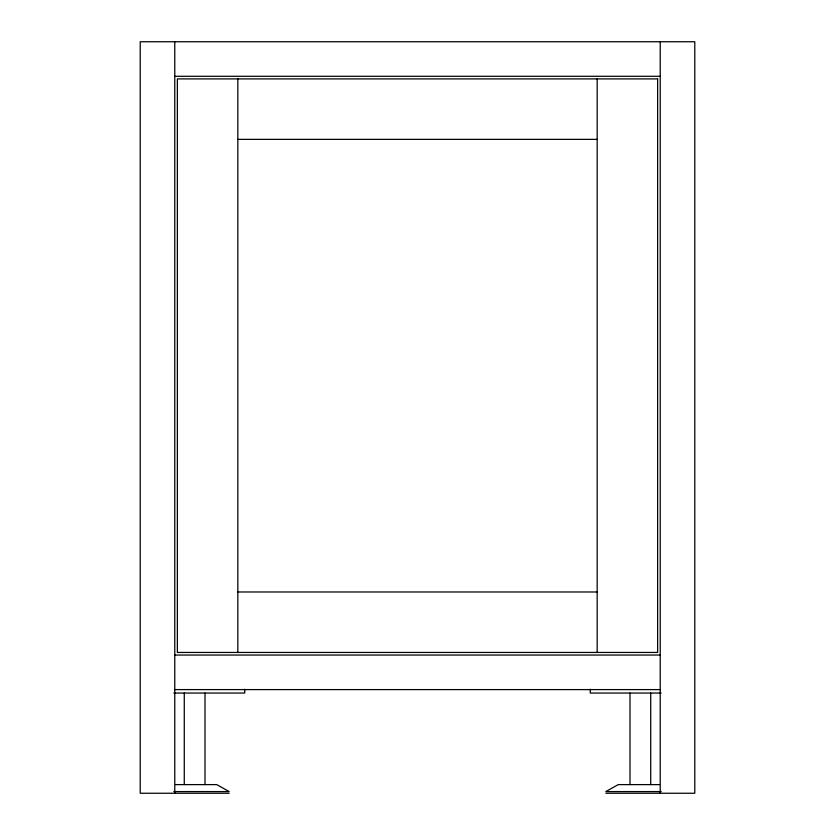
<?xml version="1.0" encoding="UTF-8"?>
<svg xmlns="http://www.w3.org/2000/svg" width="835" height="835" viewBox="0 0 835 835"><rect width="100%" height="100%" fill="white"/><g stroke="black" fill="none" stroke-linecap="round" stroke-linejoin="round"><path stroke-width="1.25" d="M174.776 76.298L660.224 76.298M237.829 139.362L597.171 139.362M237.829 591.984L597.171 591.984M174.776 655.047L660.224 655.047M174.776 689.595L660.224 689.595M173.837 693.05L244.738 693.05L244.738 689.24M661.163 693.05L590.261 693.05L590.261 689.24M175.496 784.608L216.745 784.608L229.197 791.58L173.784 791.58M659.504 784.608L618.255 784.608L605.803 791.58L661.216 791.58M229.197 793.25L140.217 793.25L140.217 41.75L694.783 41.75L694.783 793.25L605.803 793.25M660.224 41.75L660.224 793.25M650.726 693.05L650.726 784.608M629.997 693.05L629.997 784.608M597.171 78.897L597.171 652.448M237.829 78.897L237.829 652.448M205.003 693.05L205.003 784.608M184.274 693.05L184.274 784.608M174.776 41.75L174.776 793.25M657.636 78.897L177.364 78.897L177.364 652.448L657.636 652.448L657.636 78.897"/></g></svg>
